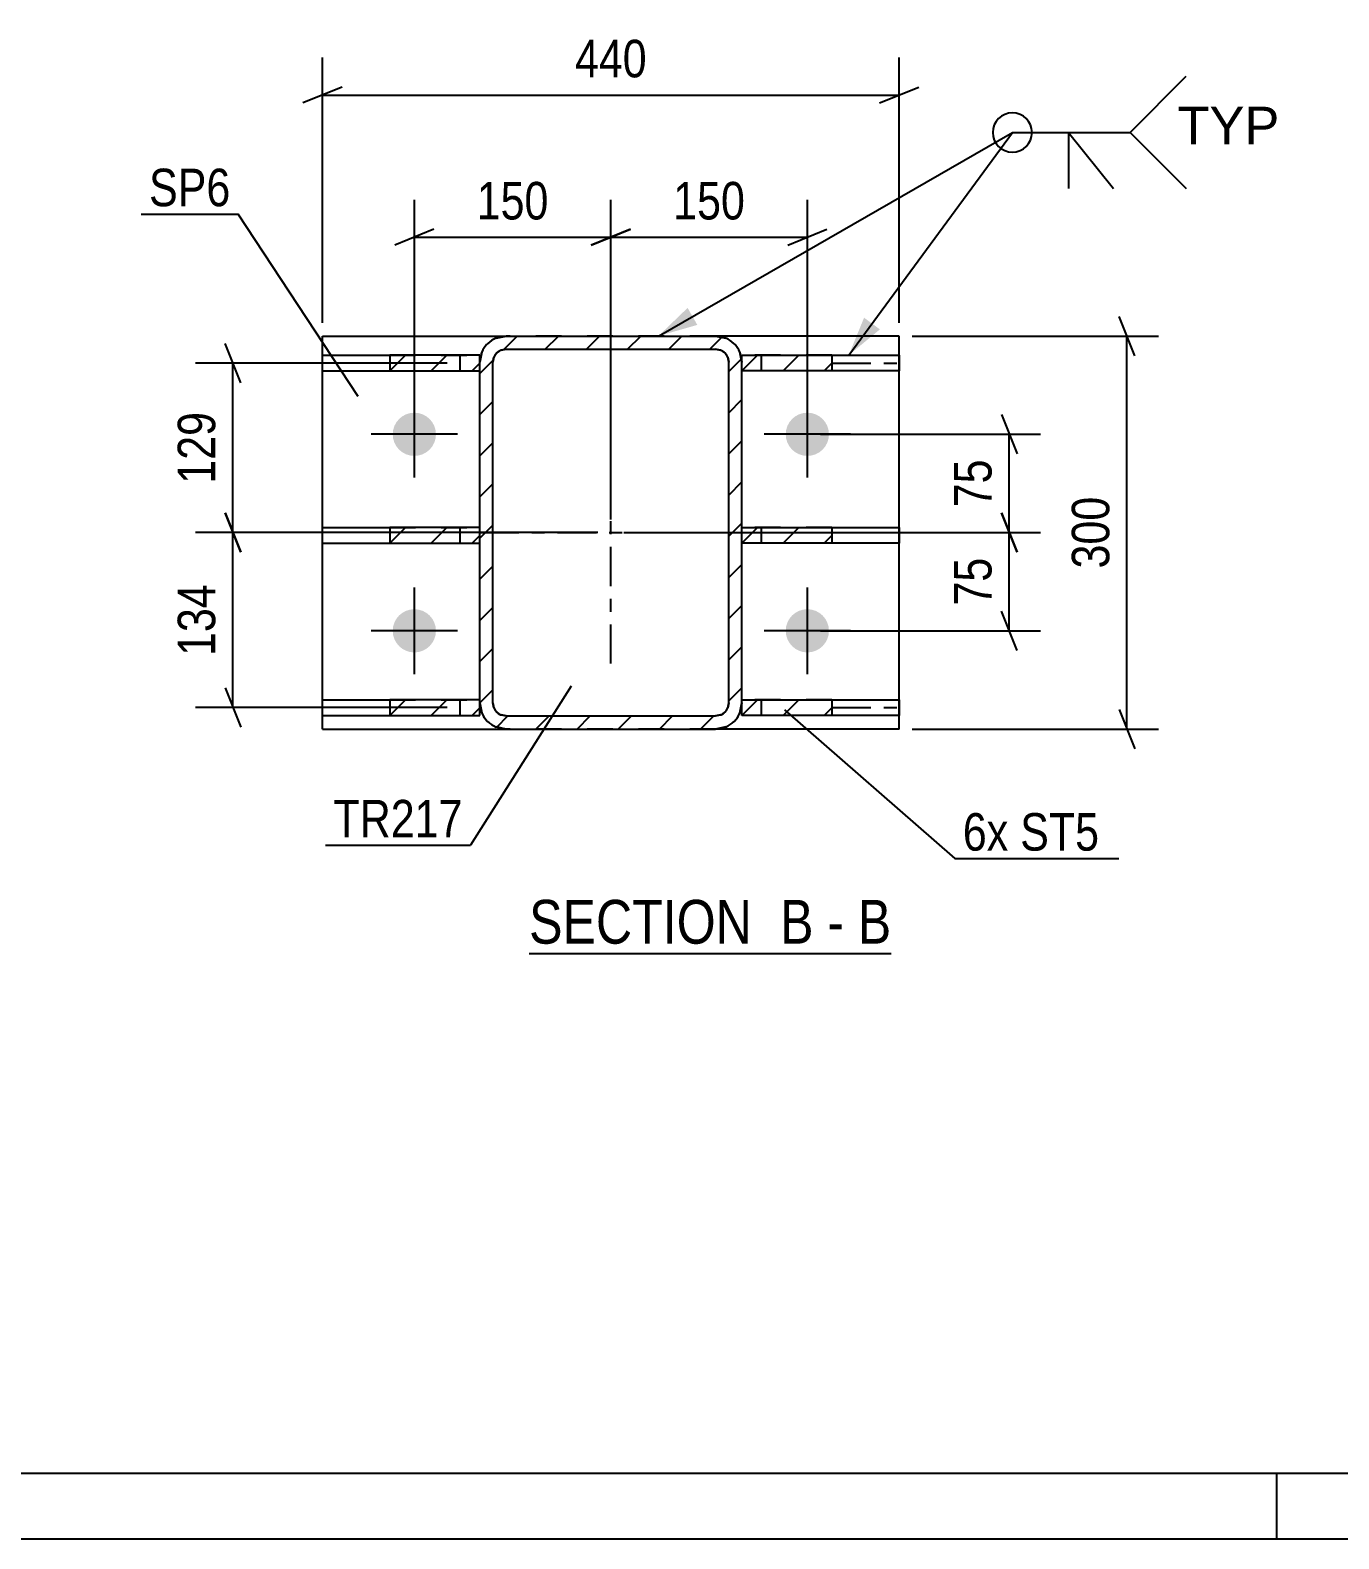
# Model space of a CAD drawing. Header units: millimetres. Extents: x -75 to 766, y -422 to 172.
# Drawn here: x 40.5 to 140.4, y -422.4 to -307.2 of the extents above; entities that cross this region are included whole.
import ezdxf

# ---------------------------------------------------------------- set-up
doc = ezdxf.new("R2010")
doc.units = ezdxf.units.MM
doc.linetypes.add('DXK_LINE_DOT2', pattern=[3.9198, 1.9599, -1.9599])
doc.linetypes.add('DXK_LINE_DOT3', pattern=[5.9187, 2.979, -0.9799, 0.9799, -0.9799])
doc.styles.add('Arial', font='ARIAL.TTF', dxfattribs={"height": 0.2})
doc.styles.add('Arial Narrow', font='ARIALN.TTF', dxfattribs={"height": 0.2})

# ---------------------------------------------------------------- blocks, each defined once
blk = doc.blocks.new('Unknown-570388036-18 - 2227')
at = {"color": 6, "linetype": 'Continuous'}
blk.add_line((78.55, -377.72), (106.2, -377.72), dxfattribs=at)
at = {"color": 0, "linetype": 'Continuous'}
for points in [[(96.66, -376.97), (96.66, -373.47), (78.55, -373.47), (78.55, -376.97)], [(100.27, -376.97), (100.27, -373.47), (97.71, -373.47), (97.71, -376.97)], [(102.59, -376.97), (102.59, -373.47), (101.32, -373.47), (101.32, -376.97)], [(106.2, -376.97), (106.2, -373.47), (103.64, -373.47), (103.64, -376.97)]]:
    blk.add_wipeout(points, dxfattribs=at)
at = {"color": 7, "linetype": 'Continuous', "style": 'Arial Narrow'}
for s, p in [('SECTION ', (78.55, -376.97)), ('B', (97.71, -376.97)), ('B', (103.64, -376.97)), ('-', (101.32, -376.97))]:
    blk.add_text(s, height=3.34, dxfattribs=at).set_placement(p)
blk = doc.blocks.new('Unknown-570388036-1162')
at = {"color": 5, "linetype": 'Continuous'}
for p, q in [((-70.36, -417.4), (760.64, -417.4)), ((135.64, -422.4), (135.64, -417.4)), ((-75.36, -422.4), (765.64, -422.4))]:
    blk.add_line(p, q, dxfattribs=at)
blk = doc.blocks.new('Part-570388036-2263 - 2227')
at = {"linetype": 'Continuous'}
h = blk.add_hatch(dxfattribs=at)
h.set_pattern_fill('', scale=0.7, style=0, pattern_type=0)
h.set_pattern_definition([(45, (67.9144, -346.4046), (-1.57154, 1.57154), [])])
h.paths.add_polyline_path([(67.91, -345.2), (67.91, -346.4), (74.79, -346.4), (74.79, -345.2)])
at = {"color": 2, "linetype": 'Continuous'}
for p, q in [((62.79, -345.2), (67.91, -345.2)), ((62.79, -346.4), (62.79, -345.2)), ((74.79, -345.2), (67.91, -345.2)), ((67.91, -345.2), (67.91, -346.4)), ((74.79, -346.4), (74.79, -345.2)), ((62.79, -346.4), (67.91, -346.4)), ((67.91, -346.4), (74.79, -346.4))]:
    blk.add_line(p, q, dxfattribs=at)
at = {"color": 7, "linetype": 'DXK_LINE_DOT2'}
for p, q in [((67.91, -345.2), (74.79, -345.2)), ((73.29, -346.4), (73.29, -345.2)), ((74.79, -346.4), (74.79, -345.2)), ((67.91, -346.4), (74.79, -346.4))]:
    blk.add_line(p, q, dxfattribs=at)
blk = doc.blocks.new('Part-570388036-2307 - 2227')
at = {"linetype": 'Continuous'}
h = blk.add_hatch(dxfattribs=at)
h.set_pattern_fill('', scale=0.7, style=0, pattern_type=0)
h.set_pattern_definition([(45, (74.7906, -358.5864), (-1.57154, 1.57154), [])])
h.paths.add_polyline_path([(74.79, -332.59), (74.79, -358.59), (74.94, -359.35), (75.38, -360), (76.03, -360.43), (76.79, -360.59), (92.79, -360.59), (93.56, -360.43), (94.2, -360), (94.64, -359.35), (94.79, -358.59), (94.79, -332.59), (94.64, -331.82), (94.2, -331.17), (93.56, -330.74), (92.79, -330.59), (76.79, -330.59), (76.03, -330.74), (75.38, -331.17), (74.94, -331.82)])
h.paths.add_polyline_path([(76.08, -331.88), (76.41, -331.66), (76.79, -331.59), (92.79, -331.59), (93.17, -331.66), (93.5, -331.88), (93.71, -332.2), (93.79, -332.59), (93.79, -358.59), (93.71, -358.97), (93.5, -359.29), (93.17, -359.51), (92.79, -359.59), (76.79, -359.59), (76.41, -359.51), (76.08, -359.29), (75.87, -358.97), (75.79, -358.59), (75.79, -332.59), (75.87, -332.2)])
at = {"color": 7, "linetype": 'DXK_LINE_DOT2'}
for p, q in [((76.03, -330.74), (76.79, -330.59)), ((76.79, -331.59), (76.41, -331.66)), ((76.79, -330.59), (92.79, -330.59)), ((76.79, -331.59), (92.79, -331.59)), ((92.79, -330.59), (93.56, -330.74)), ((93.17, -331.66), (92.79, -331.59)), ((74.79, -332.59), (74.94, -331.82)), ((74.79, -358.59), (74.79, -332.59)), ((75.87, -332.2), (75.79, -332.59)), ((75.79, -358.59), (75.79, -332.59)), ((93.79, -332.59), (93.71, -332.2)), ((93.79, -358.59), (93.79, -332.59)), ((94.64, -331.82), (94.79, -332.59)), ((94.79, -358.59), (94.79, -332.59)), ((74.94, -359.35), (74.79, -358.59)), ((75.79, -358.59), (75.87, -358.97)), ((93.71, -358.97), (93.79, -358.59)), ((94.79, -358.59), (94.64, -359.35)), ((76.79, -360.59), (76.03, -360.43)), ((76.41, -359.51), (76.79, -359.59)), ((76.79, -359.59), (92.79, -359.59)), ((92.79, -359.59), (93.17, -359.51)), ((93.56, -360.43), (92.79, -360.59)), ((76.79, -360.59), (92.79, -360.59))]:
    blk.add_line(p, q, dxfattribs=at)
at = {"color": 2, "linetype": 'Continuous'}
for p, q in [((76.79, -330.59), (76.03, -330.74)), ((76.41, -331.66), (76.79, -331.59)), ((76.79, -330.59), (92.79, -330.59)), ((76.79, -331.59), (92.79, -331.59)), ((93.56, -330.74), (92.79, -330.59)), ((92.79, -331.59), (93.17, -331.66)), ((74.94, -331.82), (74.79, -332.59)), ((74.79, -358.59), (74.79, -332.59)), ((75.79, -332.59), (75.87, -332.2)), ((75.79, -358.59), (75.79, -332.59)), ((93.71, -332.2), (93.79, -332.59)), ((93.79, -358.59), (93.79, -332.59)), ((94.79, -332.59), (94.64, -331.82)), ((94.79, -358.59), (94.79, -332.59)), ((74.79, -358.59), (74.94, -359.35)), ((75.87, -358.97), (75.79, -358.59)), ((93.79, -358.59), (93.71, -358.97)), ((94.64, -359.35), (94.79, -358.59)), ((76.03, -360.43), (76.79, -360.59)), ((76.79, -359.59), (76.41, -359.51)), ((76.79, -359.59), (92.79, -359.59)), ((93.17, -359.51), (92.79, -359.59)), ((92.79, -360.59), (93.56, -360.43)), ((76.79, -360.59), (92.79, -360.59))]:
    blk.add_line(p, q, dxfattribs=at)
at = {"color": 7, "linetype": 'DXK_LINE_DOT3'}
for p, q in [((84.79, -355.59), (84.79, -335.59)), ((74.79, -345.59), (94.79, -345.59))]:
    blk.add_line(p, q, dxfattribs=at)
at = {"color": 7, "linetype": 'DXK_LINE_DOT2'}
for centre, radius, start, end in [((76.79, -332.59), 2, 112.5, 157.5), ((92.79, -332.59), 2, 22.5, 67.5), ((76.79, -332.59), 1, 112.5, 157.5), ((92.79, -332.59), 1, 22.5, 67.5), ((76.79, -358.59), 1, 202.5, 247.5), ((92.79, -358.59), 1, 292.5, 337.5), ((76.79, -358.59), 2, 202.5, 247.5), ((92.79, -358.59), 2, 292.5, 337.5)]:
    blk.add_arc(centre, radius, start, end, dxfattribs=at)
at = {"color": 2, "linetype": 'Continuous'}
for centre, radius, start, end in [((76.79, -332.59), 2, 112.5, 157.5), ((92.79, -332.59), 2, 22.5, 67.5), ((76.79, -332.59), 1, 112.5, 157.5), ((92.79, -332.59), 1, 22.5, 67.5), ((76.79, -358.59), 1, 202.5, 247.5), ((92.79, -358.59), 1, 292.5, 337.5), ((76.79, -358.59), 2, 202.5, 247.5), ((92.79, -358.59), 2, 292.5, 337.5)]:
    blk.add_arc(centre, radius, start, end, dxfattribs=at)
blk = doc.blocks.new('Part-570388036-2268 - 2227')
at = {"linetype": 'Continuous'}
h = blk.add_hatch(dxfattribs=at)
h.set_pattern_fill('', scale=0.7, style=0, pattern_type=0)
h.set_pattern_definition([(45, (67.9144, -333.2546), (-1.57154, 1.57154), [])])
h.paths.add_polyline_path([(67.91, -332.05), (67.91, -333.25), (74.79, -333.25), (74.79, -332.05)])
at = {"color": 2, "linetype": 'Continuous'}
for p, q in [((62.79, -332.05), (67.91, -332.05)), ((62.79, -333.25), (62.79, -332.05)), ((74.79, -332.05), (67.91, -332.05)), ((67.91, -332.05), (67.91, -333.25)), ((74.79, -333.25), (74.79, -332.05)), ((62.79, -333.25), (67.91, -333.25)), ((67.91, -333.25), (74.79, -333.25))]:
    blk.add_line(p, q, dxfattribs=at)
at = {"color": 7, "linetype": 'DXK_LINE_DOT3'}
for p, q in [((67.91, -332.65), (62.79, -332.65)), ((74.79, -332.65), (74.79, -332.65))]:
    blk.add_line(p, q, dxfattribs=at)
at = {"color": 7, "linetype": 'DXK_LINE_DOT2'}
for p, q in [((67.91, -332.05), (74.79, -332.05)), ((73.29, -333.25), (73.29, -332.05)), ((74.79, -333.25), (74.79, -332.05)), ((67.91, -333.25), (74.79, -333.25))]:
    blk.add_line(p, q, dxfattribs=at)
blk = doc.blocks.new('Part-570388036-2273 - 2227')
at = {"linetype": 'Continuous'}
h = blk.add_hatch(dxfattribs=at)
h.set_pattern_fill('', scale=0.7, style=0, pattern_type=0)
h.set_pattern_definition([(45, (67.9144, -359.5546), (-1.57154, 1.57154), [])])
h.paths.add_polyline_path([(67.91, -358.35), (67.91, -359.55), (74.79, -359.55), (74.79, -358.35)])
at = {"color": 2, "linetype": 'Continuous'}
for p, q in [((62.79, -358.35), (67.91, -358.35)), ((62.79, -359.55), (62.79, -358.35)), ((74.79, -358.35), (67.91, -358.35)), ((67.91, -358.35), (67.91, -359.55)), ((74.79, -359.55), (74.79, -358.35)), ((62.79, -359.55), (67.91, -359.55)), ((67.91, -359.55), (74.79, -359.55))]:
    blk.add_line(p, q, dxfattribs=at)
at = {"color": 7, "linetype": 'DXK_LINE_DOT3'}
for p, q in [((67.91, -358.95), (62.79, -358.95)), ((74.79, -358.95), (74.79, -358.95))]:
    blk.add_line(p, q, dxfattribs=at)
at = {"color": 7, "linetype": 'DXK_LINE_DOT2'}
for p, q in [((67.91, -358.35), (74.79, -358.35)), ((73.29, -359.55), (73.29, -358.35)), ((74.79, -359.55), (74.79, -358.35)), ((67.91, -359.55), (74.79, -359.55))]:
    blk.add_line(p, q, dxfattribs=at)
blk = doc.blocks.new('Part-570388036-2278 - 2227')
at = {"linetype": 'Continuous'}
h = blk.add_hatch(dxfattribs=at)
h.set_pattern_fill('', scale=0.7, style=0, pattern_type=0)
h.set_pattern_definition([(45, (94.7906, -346.4046), (-1.57154, 1.57154), [])])
h.paths.add_polyline_path([(94.79, -345.2), (94.79, -346.4), (101.67, -346.4), (101.67, -345.2)])
at = {"color": 7, "linetype": 'DXK_LINE_DOT2'}
for p, q in [((94.79, -346.4), (94.79, -345.2)), ((101.67, -345.2), (94.79, -345.2)), ((96.29, -346.4), (96.29, -345.2)), ((101.67, -346.4), (94.79, -346.4))]:
    blk.add_line(p, q, dxfattribs=at)
at = {"color": 2, "linetype": 'Continuous'}
for p, q in [((94.79, -346.4), (94.79, -345.2)), ((94.79, -345.2), (101.67, -345.2)), ((101.67, -345.2), (106.79, -345.2)), ((101.67, -345.2), (101.67, -346.4)), ((106.79, -345.2), (106.79, -346.4)), ((101.67, -346.4), (94.79, -346.4)), ((106.79, -346.4), (101.67, -346.4))]:
    blk.add_line(p, q, dxfattribs=at)
blk = doc.blocks.new('Part-570388036-2283 - 2227')
at = {"linetype": 'Continuous'}
h = blk.add_hatch(dxfattribs=at)
h.set_pattern_fill('', scale=0.7, style=0, pattern_type=0)
h.set_pattern_definition([(45, (94.7906, -333.2546), (-1.57154, 1.57154), [])])
h.paths.add_polyline_path([(94.79, -332.05), (94.79, -333.25), (101.67, -333.25), (101.67, -332.05)])
at = {"color": 7, "linetype": 'DXK_LINE_DOT2'}
for p, q in [((94.79, -333.25), (94.79, -332.05)), ((101.67, -332.05), (94.79, -332.05)), ((96.29, -333.25), (96.29, -332.05)), ((101.67, -333.25), (94.79, -333.25))]:
    blk.add_line(p, q, dxfattribs=at)
at = {"color": 2, "linetype": 'Continuous'}
for p, q in [((94.79, -333.25), (94.79, -332.05)), ((94.79, -332.05), (101.67, -332.05)), ((101.67, -332.05), (106.79, -332.05)), ((101.67, -332.05), (101.67, -333.25)), ((106.79, -332.05), (106.79, -333.25)), ((101.67, -333.25), (94.79, -333.25)), ((106.79, -333.25), (101.67, -333.25))]:
    blk.add_line(p, q, dxfattribs=at)
at = {"color": 7, "linetype": 'DXK_LINE_DOT3'}
for p, q in [((94.79, -332.65), (94.79, -332.65)), ((101.67, -332.65), (106.79, -332.65))]:
    blk.add_line(p, q, dxfattribs=at)
blk = doc.blocks.new('Part-570388036-2288 - 2227')
at = {"linetype": 'Continuous'}
h = blk.add_hatch(dxfattribs=at)
h.set_pattern_fill('', scale=0.7, style=0, pattern_type=0)
h.set_pattern_definition([(45, (94.7906, -359.5546), (-1.57154, 1.57154), [])])
h.paths.add_polyline_path([(94.79, -358.35), (94.79, -359.55), (101.67, -359.55), (101.67, -358.35)])
at = {"color": 7, "linetype": 'DXK_LINE_DOT2'}
for p, q in [((94.79, -359.55), (94.79, -358.35)), ((101.67, -358.35), (94.79, -358.35)), ((96.29, -359.55), (96.29, -358.35)), ((101.67, -359.55), (94.79, -359.55))]:
    blk.add_line(p, q, dxfattribs=at)
at = {"color": 2, "linetype": 'Continuous'}
for p, q in [((94.79, -359.55), (94.79, -358.35)), ((94.79, -358.35), (101.67, -358.35)), ((101.67, -358.35), (106.79, -358.35)), ((101.67, -358.35), (101.67, -359.55)), ((106.79, -358.35), (106.79, -359.55)), ((101.67, -359.55), (94.79, -359.55)), ((106.79, -359.55), (101.67, -359.55))]:
    blk.add_line(p, q, dxfattribs=at)
at = {"color": 7, "linetype": 'DXK_LINE_DOT3'}
for p, q in [((94.79, -358.95), (94.79, -358.95)), ((101.67, -358.95), (106.79, -358.95))]:
    blk.add_line(p, q, dxfattribs=at)
blk = doc.blocks.new('Bolt-570388036-2320 - 2227')
at = {"linetype": 'Continuous'}
for points in [[(68.14, -338.09, -1), (71.44, -338.09, -1)], [(98.14, -338.09, -1), (101.44, -338.09, -1)], [(68.14, -353.09, -1), (71.44, -353.09, -1)], [(98.14, -353.09, -1), (101.44, -353.09, -1)]]:
    blk.add_hatch(color=1, dxfattribs=at).paths.add_polyline_path(points)
at = {"color": 1, "linetype": 'Continuous'}
for p, q in [((69.79, -341.39), (69.79, -334.79)), ((99.79, -341.39), (99.79, -334.79)), ((73.09, -338.09), (66.49, -338.09)), ((103.09, -338.09), (96.49, -338.09)), ((69.79, -356.39), (69.79, -349.79)), ((99.79, -356.39), (99.79, -349.79)), ((73.09, -353.09), (66.49, -353.09)), ((103.09, -353.09), (96.49, -353.09))]:
    blk.add_line(p, q, dxfattribs=at)
blk = doc.blocks.new('Part-570388036-2338 - 2227')
at = {"color": 2, "linetype": 'Continuous'}
for p, q in [((62.79, -360.59), (62.79, -330.59)), ((62.79, -330.59), (76.79, -330.59)), ((106.79, -330.59), (92.79, -330.59)), ((106.79, -360.59), (106.79, -330.59)), ((62.79, -360.59), (76.79, -360.59)), ((106.79, -360.59), (92.79, -360.59))]:
    blk.add_line(p, q, dxfattribs=at)
at = {"color": 7, "linetype": 'DXK_LINE_DOT2'}
for p, q in [((92.79, -330.59), (76.79, -330.59)), ((92.79, -360.59), (76.79, -360.59))]:
    blk.add_line(p, q, dxfattribs=at)
blk = doc.blocks.new('StraightDimension-570388036-2366 - 2227')
at = {"color": 7, "linetype": 'Continuous'}
for p, q in [((69.79, -337.09), (69.79, -320.19)), ((84.79, -344.59), (84.79, -320.19)), ((71.29, -322.44), (68.29, -323.64)), ((83.29, -323.64), (86.29, -322.44)), ((69.79, -323.04), (84.79, -323.04))]:
    blk.add_line(p, q, dxfattribs=at)
at = {"color": 0}
blk.add_wipeout([(80.63, -322.29), (80.63, -318.09), (73.95, -318.09), (73.95, -322.29)], dxfattribs=at)
at = {"color": 3, "style": 'Arial Narrow'}
blk.add_text('150', height=2.863, dxfattribs=at).set_placement((74.55, -321.69))
blk = doc.blocks.new('StraightDimension-570388036-2383 - 2227')
at = {"color": 7, "linetype": 'Continuous'}
for p, q in [((84.79, -344.59), (84.79, -320.19)), ((99.79, -337.09), (99.79, -320.19)), ((86.29, -322.44), (83.29, -323.64)), ((98.29, -323.64), (101.29, -322.44)), ((84.79, -323.04), (99.79, -323.04))]:
    blk.add_line(p, q, dxfattribs=at)
at = {"color": 0}
blk.add_wipeout([(95.63, -322.29), (95.63, -318.09), (88.95, -318.09), (88.95, -322.29)], dxfattribs=at)
at = {"color": 3, "style": 'Arial Narrow'}
blk.add_text('150', height=2.863, dxfattribs=at).set_placement((89.55, -321.69))
blk = doc.blocks.new('StraightDimension-570388036-2401 - 2227')
at = {"color": 7, "linetype": 'Continuous'}
for p, q in [((114.6, -344.09), (115.8, -347.09)), ((85.79, -345.59), (117.6, -345.59)), ((115.2, -353.09), (115.2, -345.59)), ((115.8, -354.59), (114.6, -351.59)), ((100.79, -353.09), (117.6, -353.09))]:
    blk.add_line(p, q, dxfattribs=at)
at = {"color": 0}
blk.add_wipeout([(114.45, -346.91), (110.25, -346.91), (110.25, -351.76), (114.45, -351.76)], dxfattribs=at)
at = {"color": 3, "style": 'Arial Narrow'}
blk.add_text('75', height=2.863, rotation=90.0002, dxfattribs=at).set_placement((113.85, -351.16))
blk = doc.blocks.new('StraightDimension-570388036-2418 - 2227')
at = {"color": 7, "linetype": 'Continuous'}
for p, q in [((114.6, -336.59), (115.8, -339.59)), ((100.79, -338.09), (117.6, -338.09)), ((115.2, -345.59), (115.2, -338.09)), ((115.8, -347.09), (114.6, -344.09)), ((85.79, -345.59), (117.6, -345.59))]:
    blk.add_line(p, q, dxfattribs=at)
at = {"color": 0}
blk.add_wipeout([(114.45, -339.41), (110.25, -339.41), (110.25, -344.26), (114.45, -344.26)], dxfattribs=at)
at = {"color": 3, "style": 'Arial Narrow'}
blk.add_text('75', height=2.863, rotation=90.0002, dxfattribs=at).set_placement((113.85, -343.66))
blk = doc.blocks.new('StraightDimension-570388036-2436 - 2227')
at = {"color": 7, "linetype": 'Continuous'}
for p, q in [((56.54, -347.09), (55.34, -344.09)), ((83.79, -345.59), (53.09, -345.59)), ((55.94, -358.95), (55.94, -345.59)), ((55.34, -357.45), (56.54, -360.45)), ((72.29, -358.95), (53.09, -358.95))]:
    blk.add_line(p, q, dxfattribs=at)
at = {"color": 0}
blk.add_wipeout([(55.19, -348.93), (50.99, -348.93), (50.99, -355.61), (55.19, -355.61)], dxfattribs=at)
at = {"color": 3, "style": 'Arial Narrow'}
blk.add_text('134', height=2.863, rotation=90.0002, dxfattribs=at).set_placement((54.59, -355.01))
blk = doc.blocks.new('StraightDimension-570388036-2450 - 2227')
at = {"color": 7, "linetype": 'Continuous'}
for p, q in [((56.54, -334.15), (55.34, -331.15)), ((72.29, -332.65), (53.09, -332.65)), ((55.94, -345.59), (55.94, -332.65)), ((55.34, -344.09), (56.54, -347.09)), ((83.79, -345.59), (53.09, -345.59))]:
    blk.add_line(p, q, dxfattribs=at)
at = {"color": 0}
blk.add_wipeout([(55.19, -335.78), (50.99, -335.78), (50.99, -342.46), (55.19, -342.46)], dxfattribs=at)
at = {"color": 3, "style": 'Arial Narrow'}
blk.add_text('129', height=2.863, rotation=90.0002, dxfattribs=at).set_placement((54.59, -341.86))
blk = doc.blocks.new('StraightDimension-570388036-2464 - 2227')
at = {"color": 7, "linetype": 'Continuous'}
for p, q in [((124.79, -332.09), (123.59, -329.09)), ((107.79, -330.59), (126.59, -330.59)), ((124.19, -360.59), (124.19, -330.59)), ((123.59, -359.09), (124.79, -362.09)), ((107.79, -360.59), (126.59, -360.59))]:
    blk.add_line(p, q, dxfattribs=at)
at = {"color": 0}
blk.add_wipeout([(123.44, -342.24), (119.24, -342.24), (119.24, -348.93), (123.44, -348.93)], dxfattribs=at)
at = {"color": 3, "style": 'Arial Narrow'}
blk.add_text('300', height=2.863, rotation=90.0002, dxfattribs=at).set_placement((122.84, -348.33))
blk = doc.blocks.new('StraightDimension-570388036-2475 - 2227')
at = {"color": 7, "linetype": 'Continuous'}
for p, q in [((62.79, -329.59), (62.79, -309.34)), ((106.79, -329.59), (106.79, -309.34)), ((64.29, -311.59), (61.29, -312.79)), ((105.29, -312.79), (108.29, -311.59)), ((62.79, -312.19), (106.79, -312.19))]:
    blk.add_line(p, q, dxfattribs=at)
at = {"color": 0}
blk.add_wipeout([(88.13, -311.44), (88.13, -307.24), (81.45, -307.24), (81.45, -311.44)], dxfattribs=at)
at = {"color": 3, "style": 'Arial Narrow'}
blk.add_text('440', height=2.863, dxfattribs=at).set_placement((82.05, -310.84))
blk = doc.blocks.new('MarkSet-570388036-2545 - 2227')
at = {"color": 30, "linetype": 'Continuous'}
for p, q in [((98.04, -359.13), (111.06, -370.47)), ((111.06, -370.47), (123.56, -370.47))]:
    blk.add_line(p, q, dxfattribs=at)
at = {"color": 0}
for points in [[(115.14, -369.87), (115.14, -366.87), (111.66, -366.87), (111.66, -369.87)], [(122.06, -369.87), (122.06, -366.87), (116.04, -366.87), (116.04, -369.87)]]:
    blk.add_wipeout(points, dxfattribs=at)
for points in [[(115.14, -369.87), (115.14, -366.87), (111.66, -366.87), (111.66, -369.87)], [(122.06, -369.87), (122.06, -366.87), (116.04, -366.87), (116.04, -369.87)]]:
    blk.add_wipeout(points, dxfattribs=at)
at = {"color": 3, "style": 'Arial Narrow'}
for s, p in [('6x', (111.66, -369.87)), ('ST5', (116.04, -369.87))]:
    blk.add_text(s, height=2.863, dxfattribs=at).set_placement(p)
blk = doc.blocks.new('Mark-570388036-2303 - 2227')
at = {"color": 30, "linetype": 'Continuous'}
for p in [(81.77, -357.32), (63.02, -369.46)]:
    blk.add_line(p, (74.08, -369.46), dxfattribs=at)
at = {"color": 0}
blk.add_wipeout([(73.48, -368.86), (73.48, -365.86), (63.62, -365.86), (63.62, -368.86)], dxfattribs=at)
blk.add_wipeout([(73.48, -368.86), (73.48, -365.86), (63.62, -365.86), (63.62, -368.86)], dxfattribs=at)
at = {"color": 3, "style": 'Arial Narrow'}
blk.add_text('TR217', height=2.863, dxfattribs=at).set_placement((63.62, -368.86))
blk = doc.blocks.new('Mark-570388036-2334 - 2227')
at = {"color": 30, "linetype": 'Continuous'}
for p in [(48.94, -321.28), (65.5, -335.2)]:
    blk.add_line(p, (56.35, -321.28), dxfattribs=at)
at = {"color": 0}
blk.add_wipeout([(55.75, -320.68), (55.75, -317.68), (49.54, -317.68), (49.54, -320.68)], dxfattribs=at)
blk.add_wipeout([(55.75, -320.68), (55.75, -317.68), (49.54, -317.68), (49.54, -320.68)], dxfattribs=at)
at = {"color": 3, "style": 'Arial Narrow'}
blk.add_text('SP6', height=2.863, dxfattribs=at).set_placement((49.54, -320.68))
blk = doc.blocks.new('WeldMark-570388036-2485 - 2227')
at = {"linetype": 'Continuous'}
for points in [[(91.39, -329.74), (88.42, -330.59), (90.65, -328.44)], [(105.33, -330.08), (102.95, -332.05), (104.12, -329.19)]]:
    blk.add_hatch(color=30, dxfattribs=at).paths.add_polyline_path(points)
at = {"color": 30, "linetype": 'Continuous'}
for p, q in [((88.42, -330.59), (115.44, -315.05)), ((102.95, -332.05), (115.44, -315.05)), ((115.44, -315.05), (124.44, -315.05))]:
    blk.add_line(p, q, dxfattribs=at)
at = {"color": 3, "linetype": 'Continuous'}
for q in [(123.15, -319.33), (119.72, -319.33)]:
    blk.add_line((119.72, -315.05), q, dxfattribs=at)
for start, end in [(90, 270), (270, 90)]:
    blk.add_arc((115.44, -315.05), 1.5, start, end, dxfattribs=at)
at = {"color": 0, "linetype": 'Continuous'}
blk.add_wipeout([(135.81, -315.95), (135.81, -312.95), (128.04, -312.95), (128.04, -315.95)], dxfattribs=at)
blk.add_wipeout([(135.81, -315.95), (135.81, -312.95), (128.04, -312.95), (128.04, -315.95)], dxfattribs=at)
at = {"color": 3, "linetype": 'Continuous'}
for q in [(128.72, -310.76), (128.72, -319.33)]:
    blk.add_line((124.44, -315.05), q, dxfattribs=at)
at = {"color": 3, "linetype": 'Continuous', "style": 'Arial'}
blk.add_text('TYP', height=2.865, dxfattribs=at).set_placement((128.04, -315.95))

msp = doc.modelspace()

# ---------------------------------------------------------------- block references
for name in ['Part-570388036-2338 - 2227', 'Part-570388036-2307 - 2227', 'Part-570388036-2268 - 2227', 'Part-570388036-2283 - 2227', 'Bolt-570388036-2320 - 2227', 'Part-570388036-2263 - 2227', 'Part-570388036-2278 - 2227', 'Part-570388036-2273 - 2227', 'Part-570388036-2288 - 2227', 'Unknown-570388036-18 - 2227']:
    msp.add_blockref(name, (0, 0))

# ---------------------------------------------------------------- next in the draw order: block references
msp.add_blockref('Unknown-570388036-1162', (0, 0))

# ---------------------------------------------------------------- next in the draw order: block references
msp.add_blockref('StraightDimension-570388036-2366 - 2227', (0, 0))

# ---------------------------------------------------------------- next in the draw order: block references
msp.add_blockref('StraightDimension-570388036-2383 - 2227', (0, 0))

# ---------------------------------------------------------------- next in the draw order: block references
for name in ['StraightDimension-570388036-2436 - 2227', 'StraightDimension-570388036-2401 - 2227']:
    msp.add_blockref(name, (0, 0))

# ---------------------------------------------------------------- next in the draw order: block references
for name in ['StraightDimension-570388036-2450 - 2227', 'StraightDimension-570388036-2418 - 2227', 'Mark-570388036-2303 - 2227']:
    msp.add_blockref(name, (0, 0))

# ---------------------------------------------------------------- next in the draw order: block references
msp.add_blockref('StraightDimension-570388036-2464 - 2227', (0, 0))

# ---------------------------------------------------------------- next in the draw order: block references
for name in ['StraightDimension-570388036-2475 - 2227', 'MarkSet-570388036-2545 - 2227']:
    msp.add_blockref(name, (0, 0))

# ---------------------------------------------------------------- next in the draw order: block references
for name in ['WeldMark-570388036-2485 - 2227', 'Mark-570388036-2334 - 2227']:
    msp.add_blockref(name, (0, 0))

doc.saveas('drawing.dxf')
